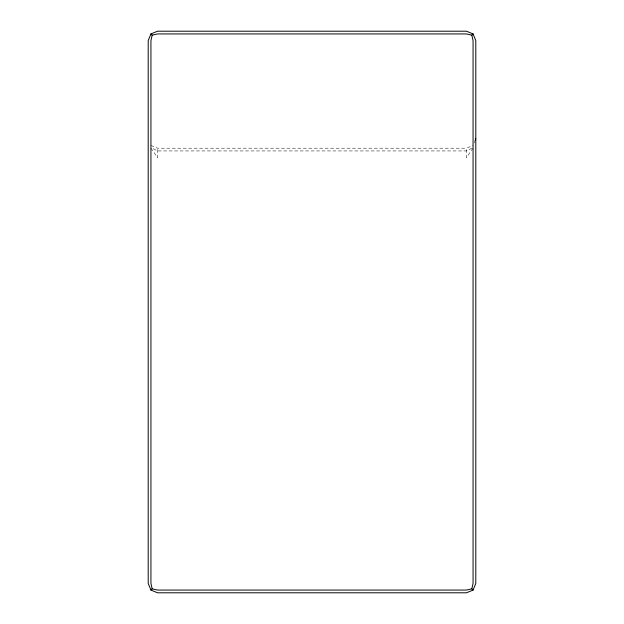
<?xml version="1.0" encoding="UTF-8"?>
<svg xmlns="http://www.w3.org/2000/svg" width="624" height="624" viewBox="0 0 624 624"><rect width="100%" height="100%" fill="white"/><g stroke="black" fill="none" stroke-linecap="round" stroke-linejoin="round"><path stroke-width="0.47" stroke-dasharray="3.12 2.34" d="M474.084 142.974L474.77 141.32M473.062 148.2L466.44 157.56L466.44 148.2L473.062 145.462M471.845 148.2L466.44 150.938L157.56 150.938L152.155 148.2M150.938 145.462L157.56 148.2L466.44 148.2M150.938 148.2L157.56 157.56L157.56 148.2"/><path stroke-width="0.94" d="M150.938 33.938L152.155 35.155L150.938 40.56L150.938 583.44L152.155 588.845L150.938 590.062L157.56 592.8L466.44 592.8L473.062 590.062L475.8 583.44L475.8 40.56L473.062 33.938L466.44 31.2L157.56 31.2L150.938 33.938L148.2 40.56L148.2 583.44L150.938 590.062M473.062 590.062L471.845 588.845L473.062 583.44L473.062 40.56L471.845 35.155L473.062 33.938M475.114 140.494L475.8 138.84M152.155 35.155L157.56 33.938L466.44 33.938L471.845 35.155M471.845 588.845L466.44 590.062L157.56 590.062L152.155 588.845"/></g></svg>
